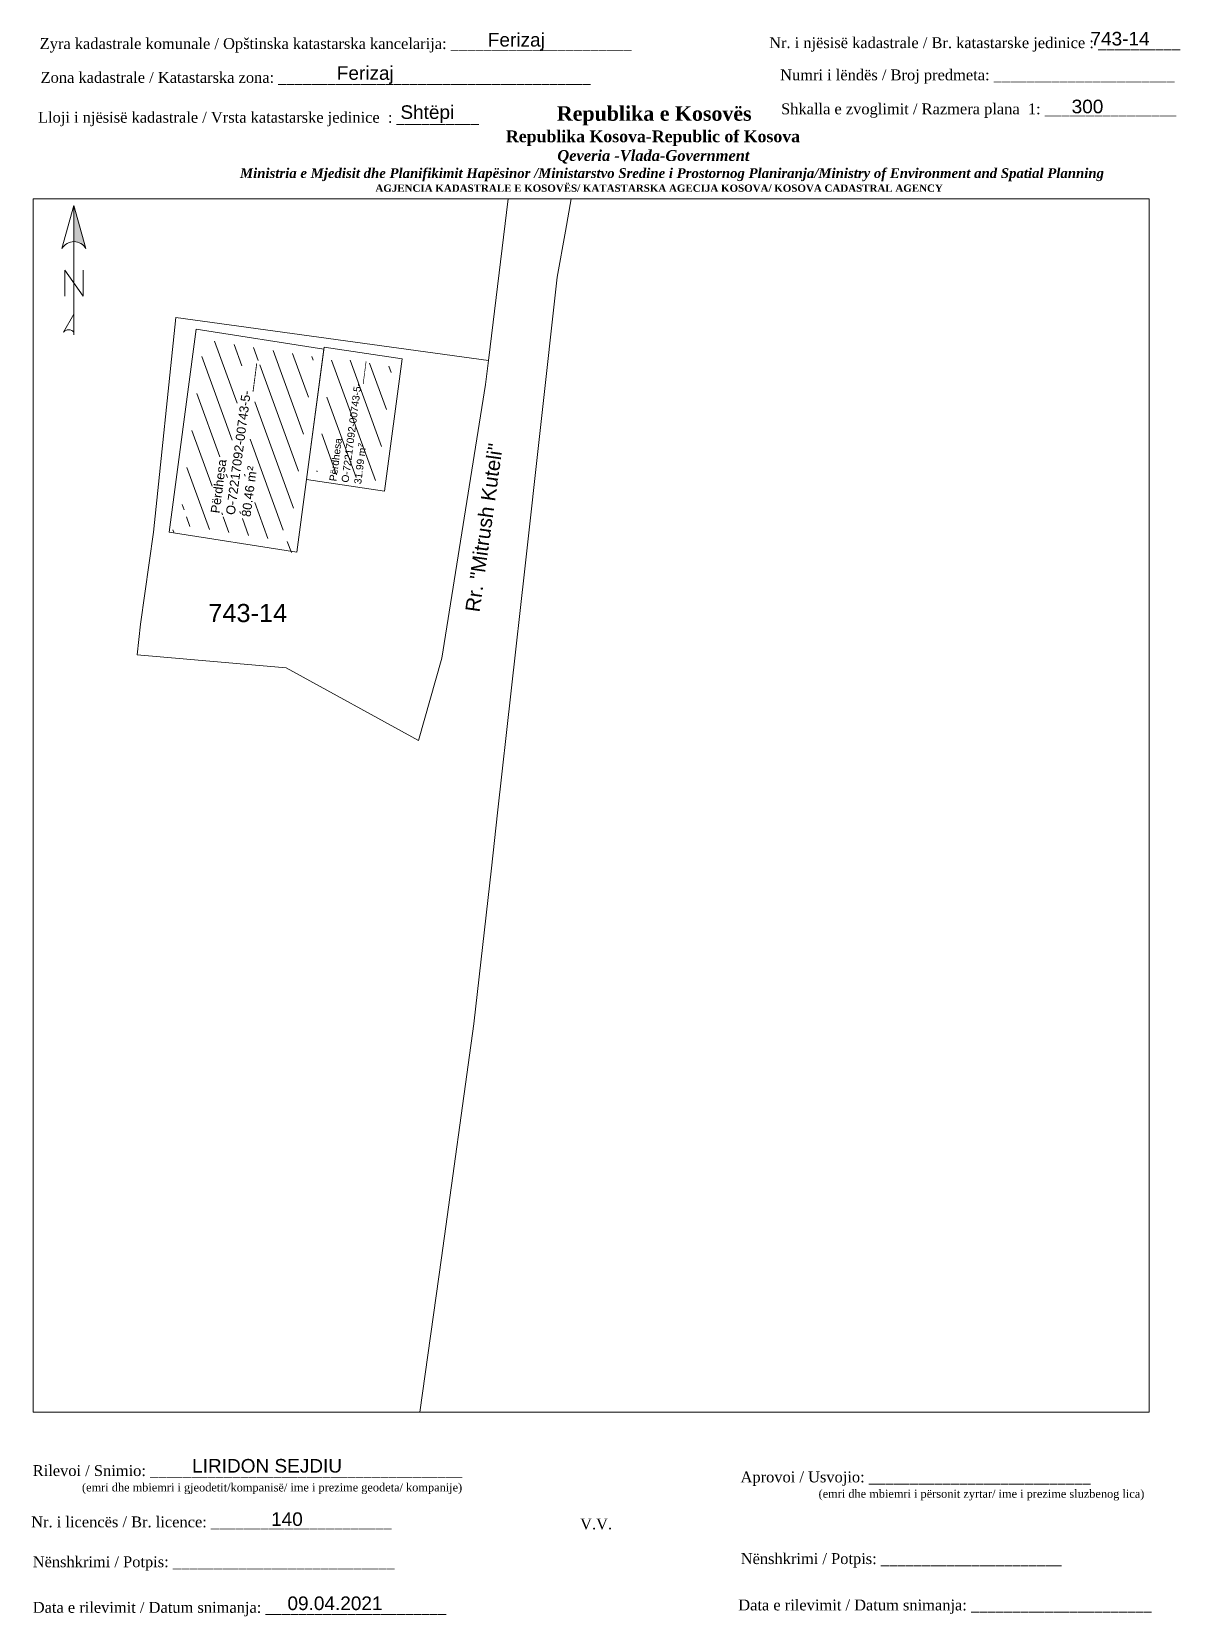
# Paper-space layout 'Perdhesa' of a CAD drawing. Header units: metres, sheet in millimetres. Extents: x 0 to 211, y 0 to 292.
# The model-space entities are those that its viewports show. They can reach past a viewport. Long polylines and large blocks are cut down to what shows.
import ezdxf
from ezdxf.enums import TextEntityAlignment as Align

# ---------------------------------------------------------------- set-up
doc = ezdxf.new("R2010")
doc.units = ezdxf.units.M
doc.linetypes.add('DASHED', pattern=[0.75, 0.5, -0.25])
doc.layers.get('0').update_dxf_attribs({"lineweight": 0})
doc.layers.add('Etazha', color=7, linetype='Continuous')
doc.layers.add('Nr Parceles Baze', color=7, linetype='Continuous')
for name, color, linetype, lineweight in [('kati 0', 1, 'Continuous', 0), ('Korniza e jashtme', 7, 'Continuous', 0), ('Korniza e jashtme txt', 7, 'Continuous', 0), ('Parcela baze', 7, 'Continuous', 0)]:
    doc.layers.add(name, color=color, linetype=linetype, lineweight=lineweight)
doc.styles.get("Standard").update_dxf_attribs({"font": 'arial.ttf'})

# ---------------------------------------------------------------- blocks, each defined once
blk = doc.blocks.new('*U62')
at = {"linetype": 'ByBlock', "lineweight": -2}
blk.add_hatch(color=0, dxfattribs=at).paths.add_polyline_path([(0, 562), (0, 301, -0.269143), (87, 250)])
at = {"color": 0, "linetype": 'ByBlock', "lineweight": -2}
for points in [[(87, 250, 0.580323), (-87, 250), (0, 562), (87, 250), (0, 562), (0, 300)], [(0, -356, 0.5), (-75, -356), (0, -225)]]:
    blk.add_lwpolyline(points, format="xyb", dxfattribs=at)
for points in [[(0, -375), (0, 562)], [(-66, -94), (-66, 94), (66, -94), (66, 94)]]:
    blk.add_lwpolyline(points, dxfattribs=at)

msp = doc.modelspace()

# ---------------------------------------------------------------- hatches: boundary and pattern name
at = {"layer": 'kati 0', "linetype": 'DASHED'}
h = msp.add_hatch(dxfattribs=at)
h.set_pattern_fill('ANSI31', color=256, scale=0.3, angle=65)
h.paths.add_polyline_path([(7511669.54, 4691972.512), (7511663.487, 4691973.454), (7511662.125, 4691963.251), (7511668.178, 4691962.309)])
h.paths.add_polyline_path([(7511661.766, 4691962.844), (7511662.526, 4691962.844), (7511662.526, 4691964.07), (7511661.766, 4691964.07)])
h.paths.add_polyline_path([(7511667.785, 4691961.723), (7511668.545, 4691961.723), (7511668.545, 4691962.949), (7511667.785, 4691962.949)])
h.paths.add_polyline_path([(7511666.453, 4691966.117), (7511666.503, 4691966.505), (7511666.091, 4691966.558), (7511666.04, 4691966.171)], flags=16)
h.paths.add_polyline_path([(7511666.167, 4691963.514), (7511666.525, 4691966.27), (7511665.766, 4691966.369), (7511665.407, 4691963.613)], flags=16)
h.paths.add_polyline_path([(7511665.457, 4691963.568), (7511666.592, 4691972.292), (7511665.628, 4691972.417), (7511664.494, 4691963.693)], flags=16)
h.paths.add_polyline_path([(7511664.45, 4691963.715), (7511664.821, 4691967.001), (7511664.168, 4691966.987), (7511663.704, 4691963.812)], flags=16)
h = msp.add_hatch(dxfattribs=at)
h.set_pattern_fill('ANSI31', color=256, scale=0.3, angle=65)
h.paths.add_polyline_path([(7511673.858, 4691971.971), (7511670.545, 4691972.47), (7511669.957, 4691968.078, -0.366422), (7511670.045, 4691967.974, -0.443803), (7511669.93, 4691967.87), (7511669.849, 4691967.266), (7511669.708, 4691966.171), (7511673.016, 4691965.673)])
h.paths.add_polyline_path([(7511669.879, 4691968.261), (7511671.173, 4691968.261), (7511671.173, 4691969.559), (7511669.879, 4691969.559)], flags=25)
h.paths.add_polyline_path([(7511670.231, 4691971.736), (7511671.916, 4691971.736), (7511671.916, 4691972.962), (7511670.231, 4691972.962)], flags=9)
h.paths.add_polyline_path([(7511672.44, 4691967.45), (7511672.48, 4691967.76), (7511672.15, 4691967.803), (7511672.11, 4691967.493)], flags=24)
h.paths.add_polyline_path([(7511672.246, 4691965.353), (7511672.533, 4691967.557), (7511671.925, 4691967.636), (7511671.638, 4691965.432)], flags=9)
h.paths.add_polyline_path([(7511671.678, 4691965.395), (7511672.585, 4691972.375), (7511671.815, 4691972.475), (7511670.907, 4691965.495)], flags=9)
h.paths.add_polyline_path([(7511670.881, 4691965.51), (7511671.037, 4691966.714), (7511670.43, 4691966.793), (7511670.273, 4691965.589)], flags=9)

# ---------------------------------------------------------------- linework, layer by layer
at = {"layer": 'kati 0', "elevation": 617.137, "flags": 128}
for points in [[(7511670.1, 4691972.931), (7511663.059, 4691974.027), (7511661.565, 4691962.832), (7511668.606, 4691961.736)], [(7511670.116, 4691973.04), (7511669.142, 4691965.75), (7511673.444, 4691965.103), (7511674.419, 4691972.392)]]:
    msp.add_lwpolyline(points, close=True, dxfattribs=at)
at = {"layer": 'Parcela baze', "flags": 128}
for points in [[(7511624.224, 4691909.232), (7511628.866, 4691961.369), (7511631.437, 4691989.798), (7511639.328, 4692030.696), (7511645.709, 4692058.264), (7511654.459, 4692058.224), (7511675.989, 4692050.663), (7511689.509, 4692043.453), (7511695.029, 4692034.893), (7511689.546, 4692012.786), (7511688.648, 4692009.165), (7511686.297, 4691995.81), (7511683.415, 4691979.441), (7511682.967, 4691976.896), (7511681.174, 4691960.811), (7511679.675, 4691947.368), (7511679.333, 4691944.308), (7511678.375, 4691935.728), (7511676.578, 4691922.824), (7511672.173, 4691891.201), (7511659.434, 4691894.971), (7511624.224, 4691909.232)], [(7511679.172, 4691972.303), (7511681.841, 4691994.029), (7511683.26, 4692012.513)], [(7511675.314, 4691951.345), (7511668.012, 4691955.362), (7511659.797, 4691956.075), (7511659.987, 4691957.771), (7511660.7, 4691962.832), (7511661.931, 4691974.674), (7511679.172, 4691972.303), (7511679.02, 4691970.983), (7511676.606, 4691955.897), (7511675.314, 4691951.345)]]:
    msp.add_lwpolyline(points, dxfattribs=at)

# ---------------------------------------------------------------- texts
at = {"layer": 'Etazha', "linetype": 'DASHED'}
for s, height, p in [('O-72217092-00743-5-____', 0.5, (7511665.18, 4691963.767)), ('O-72217092-00743-5-____', 0.4, (7511671.456, 4691965.555)), ('Përdhesa', 0.4, (7511670.786, 4691965.626)), ('²', 0.433, (7511672.392, 4691967.512)), ('Përdhesa', 0.5, (7511664.342, 4691963.856)), ('31.99 m', 0.4, (7511672.151, 4691965.468)), ('80.46 m', 0.5, (7511666.048, 4691963.659)), ('²', 0.542, (7511666.393, 4691966.195))]:
    msp.add_text(s, height=height, rotation=82.59195, dxfattribs=at).set_placement(p)
at = {"layer": 'Nr Parceles Baze'}
msp.add_text('Rr. "Mitrush Kuteli"', height=0.8, rotation=82.06035, dxfattribs=at).set_placement((7511678.931, 4691963.088), align=Align.MIDDLE_CENTER)
msp.add_text('743-14', height=1, dxfattribs=at).set_placement((7511665.896, 4691958.382), align=Align.MIDDLE_CENTER)

psp = doc.layouts.new('Perdhesa')

# ---------------------------------------------------------------- block references
at = {"xscale": 0.0254, "yscale": 0.0254, "zscale": 0.0254}
psp.add_blockref('*U62', (7.95, 245.33), dxfattribs=at)

# ---------------------------------------------------------------- texts
at = {"layer": 'Korniza e jashtme txt'}
for s, p in [('LIRIDON SEJDIU', (29.68, 26.71)), ('140', (44.19, 16.9)), ('09.04.2021', (47.2, 1.44))]:
    psp.add_text(s, height=2.5, dxfattribs=at).set_placement(p)
for s, insert, char_height, width, attachment_point in [('Ferizaj', (84.04, 291.31), 2.5, 19.3474, 1), ('743-14', (194.84, 291.51), 2.5, 23.5616, 1), ('{\\fTimes New Roman|b0|i0|c0|p18; Zyra kadastrale komunale / Opštinska katastarska kancelarija: ______________________}', (0.89, 290.36), 2, 114.6874, 1), ('{\\fTimes New Roman|b0|i0|c0|p18;Nr. i njësisë kadastrale / Br. katastarske jedinice : __________}', (135.75, 290.52), 2, 98.5379, 1), ('{\\fTimes New Roman|b0|i0|c0|p18; Zona kadastrale / Katastarska zona: ______________________________________}', (1.06, 284.14), 2, 101.8807, 1), ('Ferizaj', (56.27, 285.2), 2.5, 40.037, 1), ('{\\fTimes New Roman|b0|i0|c0|p18; Numri i lëndës / Broj predmeta: ______________________}', (137.03, 284.61), 2, 83.344, 1), ('{\\fTimes New Roman|b0|i0|c0|p18; Lloji i njësisë kadastrale / Vrsta katastarske jedinice  : __________ }', (0.58, 276.81), 2, 108.0893, 1), ('\\pi77.297;{\\fBook Antiqua|b1|i0|c0|p18;\\H1.333x;Republika e Kosovës\\fTimes New Roman|b1|i0|c0|p18;\\P\\pi67.927;\\fBook Antiqua|b1|i0|c0|p18;\\H0.8125x;Republika Kosova-Republic of Kosova\\fTimes New Roman|b1|i0|c0|p18;\\P\\pi77.378;\\fBook Antiqua|b1|i1|c0|p18;\\H0.9233x;Qeveria -Vlada-Government \\P\\pi13.032,l6,t23.033;\\fTimes New Roman|b1|i1|c0|p18;\\H0.9x;Ministria e Mjedisit dhe Planifikimit Hapësinor /Ministarstvo Sredine i Prostornog Planiranja/Ministry of Environment and Spatial Planning\\P\\pi43.931,l0,tz;\\fBook Antiqua|b1|i0|c0|p18;\\H0.7406x;AGJENCIA KADASTRALE E KOSOVËS/ KATASTARSKA AGECIJA KOSOVA/ KOSOVA CADASTRAL AGENCY}', (19.44, 277.84), 2, 191.8237, 1), ('Shtëpi', (67.97, 278.01), 2.5, 14.2476, 1), ('{\\fTimes New Roman|b0|i0|c0|p18; Shkalla e zvoglimit / Razmera plana  1: ________________}', (137.2, 278.36), 2, 98.5379, 1), ('300', (191.38, 279.05), 2.5, 19.3474, 1), ('{\\fTimes New Roman|b0|i0|c0|p18; Rilevoi / Snimio: ______________________________________\\P             \\H0.75x;(emri dhe mbiemri i gjeodetit/kompanisë/ ime i prezime geodeta/ kompanije)}', (-0.39, 28.08), 2, 87.3883, 1), ('{\\fTimes New Roman|b0|i0|c0|p18; Aprovoi / Usvojio: ___________________________\\P                    \\H0.75x;(emri dhe mbiemri i përsonit zyrtar/ ime i prezime sluzbenog lica)}', (129.75, 26.91), 2, 83.344, 1), ('{\\fTimes New Roman|b0|i0|c0|p18; Nr. i licencës / Br. licence: ______________________\\P                                }', (-0.67, 18.65), 2, 83.344, 1), ('{\\fTimes New Roman|b0|i0|c0|p18;V.V.                                 }', (101.01, 18.27), 2, 9.4297, 1), ('{\\fTimes New Roman|b0|i0|c0|p18; Nënshkrimi / Potpis: ______________________\\P                                 }', (189.53, 11.9), 2, 83.344, 3), ('{\\fTimes New Roman|b0|i0|c0|p18; Nënshkrimi / Potpis: ___________________________\\P                                 }', (-0.39, 11.32), 2, 83.344, 1), ('{\\fTimes New Roman|b0|i0|c0|p18; Data e rilevimit / Datum snimanja: ______________________\\P                                 }', (-0.39, 2.94), 2, 83.344, 1), ('{\\fTimes New Roman|b0|i0|c0|p18; Data e rilevimit / Datum snimanja: ______________________\\P                                 }', (206.1, 3.38), 2, 83.344, 3)]:
    psp.add_mtext(s, dxfattribs=dict(at, insert=insert, char_height=char_height, width=width, attachment_point=attachment_point))

# ---------------------------------------------------------------- viewports
at = {"layer": 'Korniza e jashtme', "view_target_point": (7499131.095, 4689980.516), "view_twist_angle": 360}
psp.add_viewport(center=(103.03, 149.32), size=(205.19, 222.973), view_center_point=(12553.741, 1967.253), view_height=66.8919, dxfattribs=at)

doc.saveas('drawing.dxf')
